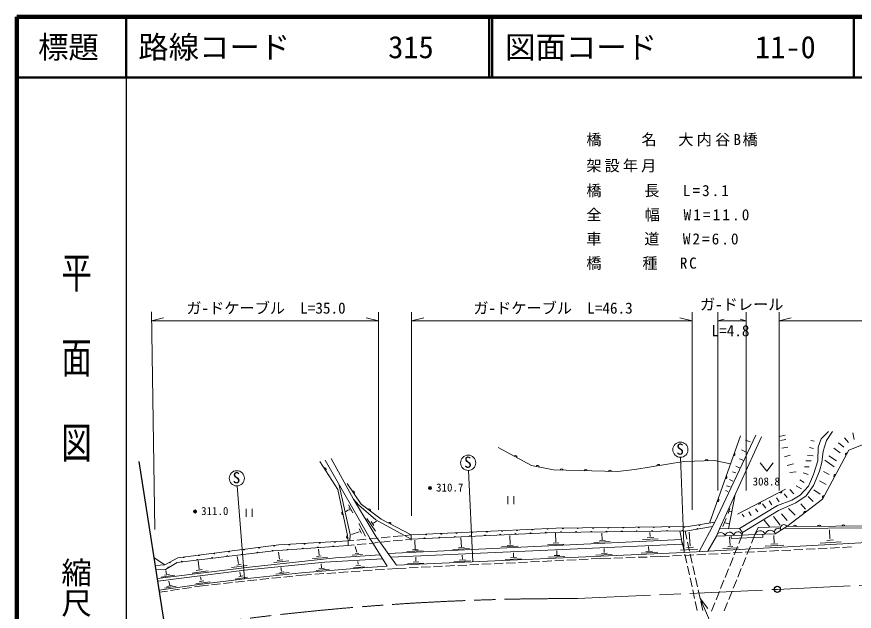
# Model space of a CAD drawing. Units: millimetres, scale not verified. Extents: x 40000 to 680000, y 20000 to 380000.
# Drawn here: x 40000 to 177838, y 282136 to 380000 of the extents above; entities that cross this region are included whole.
import ezdxf
from ezdxf.enums import TextEntityAlignment as Align

# ---------------------------------------------------------------- set-up
doc = ezdxf.new("R2010")
doc.units = ezdxf.units.MM
doc.header["$LTSCALE"] = 1000
doc.header["$PDMODE"] = 32
doc.header["$PDSIZE"] = 500
doc.linetypes.add('CHAIN', pattern=[18.5, 12, -1.5, 3.5, -1.5])
for name, color, linetype, lineweight in [('M-BGD', 7, 'Continuous', 13), ('M-BMK', 2, 'CHAIN', 13), ('M-BMK-SRVR', 3, 'Continuous', 25), ('M-STR-HTXT', 7, 'Continuous', 13), ('M-STR-STR1', 1, 'Continuous', 13), ('M-TTL', 2, 'Continuous', 140), ('M-TTL-BAND', 7, 'Continuous', 25), ('M-TTL-LINE', 7, 'Continuous', 50)]:
    doc.layers.add(name, color=color, linetype=linetype, lineweight=lineweight)
doc.layers.add('M-TTL-TXT', color=7, linetype='Continuous')
doc.styles.add('@ＭＳ ゴシック', font='')
doc.styles.add('ＭＳ ゴシック', font='')
doc.styles.get('@ＭＳ ゴシック').set_extended_font_data('@MS Gothic')
doc.styles.get('ＭＳ ゴシック').set_extended_font_data('MS Gothic')

msp = doc.modelspace()

# ---------------------------------------------------------------- linework, layer by layer
at = {"layer": 'M-BGD'}
for p, q in [((173601, 311732), (172418, 310536)), ((173295, 310217), (174279, 311745)), ((154006, 296642), (159107, 311017)), ((154878, 296781), (161638, 311137)), ((162565, 310838), (155646, 295678)), ((160701, 310040), (159924, 310279)), ((165562, 310928), (166479, 311107)), ((165722, 310250), (166599, 310409)), ((170706, 310270), (171225, 310110)), ((172418, 310536), (171873, 309153)), ((172697, 308489), (173295, 310217)), ((176240, 310678), (176913, 309940)), ((177629, 311514), (177824, 310428)), ((165941, 308994), (166898, 309173)), ((170467, 309093), (171145, 308934)), ((171873, 309153), (171820, 306880)), ((174493, 308974), (175545, 308203)), ((175220, 309886), (176131, 309137)), ((149845, 291834), (149234, 307481)), ((159964, 308405), (159306, 308704)), ((166380, 307558), (167317, 307817)), ((170148, 307797), (171085, 307738)), ((172484, 306614), (172697, 308489)), ((173635, 307737), (174927, 306879)), ((92860, 302171), (89896, 306774)), ((98161, 294037), (90783, 306991)), ((91760, 307270), (95449, 300610)), ((159670, 306958), (158967, 307228)), ((162379, 306572), (163429, 305172)), ((163429, 305172), (164479, 306572)), ((166798, 306123), (167822, 306388)), ((169849, 306900), (170746, 306900)), ((171820, 306880), (171155, 304621)), ((172125, 305192), (172484, 306614)), ((172984, 306988), (174525, 305935)), ((115042, 290283), (114371, 305330)), ((158329, 304895), (157790, 305095)), ((159070, 305683), (158349, 305992)), ((167250, 304966), (168274, 305086)), ((169414, 304940), (170238, 304634)), ((169670, 305923), (170407, 305903)), ((171128, 302826), (172125, 305192)), ((172767, 305154), (173711, 304665)), ((157859, 303551), (157327, 303825)), ((168869, 303796), (169600, 303344)), ((171155, 304621), (170318, 302706)), ((172116, 303623), (173223, 302983)), ((77511, 287461), (76268, 302772)), ((92985, 303125), (94901, 294781)), ((157008, 301849), (156636, 302009)), ((157434, 302594), (156822, 302771)), ((158638, 298128), (166514, 302231)), ((167234, 302188), (167885, 301484)), ((168284, 302786), (169148, 302281)), ((170318, 302706), (168935, 301231)), ((169919, 301125), (171128, 302826)), ((171193, 302126), (172224, 301388)), ((95449, 300610), (99168, 294360)), ((96307, 299611), (95449, 300610)), ((120834, 301074), (120834, 299774)), ((121809, 299774), (121809, 301074)), ((157151, 295702), (158239, 301360)), ((165027, 300792), (165506, 300154)), ((166317, 301470), (166822, 300872)), ((168935, 301231), (167553, 300433)), ((168214, 299965), (169919, 301125)), ((170238, 301051), (171074, 300183)), ((94596, 299673), (95314, 298353)), ((94658, 299133), (94889, 298725)), ((99118, 297178), (96307, 299611)), ((165187, 299569), (158943, 295731)), ((162754, 299795), (163273, 299104)), ((163844, 300314), (164283, 299662)), ((167553, 300433), (165187, 299569)), ((165373, 298739), (168214, 299965)), ((169055, 299792), (169836, 298956)), ((77766, 298988), (77766, 297688)), ((78741, 297688), (78741, 298988)), ((94605, 298858), (94153, 298530)), ((157363, 299033), (157073, 298244)), ((157327, 298599), (157587, 298534)), ((159404, 298094), (159737, 297682)), ((159448, 295106), (165373, 298739)), ((160494, 298493), (160867, 297921)), ((161571, 298998), (161983, 298493)), ((164551, 297752), (165658, 296287)), ((165875, 298175), (166819, 297068)), ((167025, 299054), (168111, 297958)), ((96286, 296560), (97402, 294513)), ((97626, 297419), (99048, 295306)), ((98330, 296914), (98782, 296249)), ((98702, 296662), (99194, 296967)), ((104906, 293997), (99118, 297178)), ((152306, 291968), (154878, 296781)), ((156733, 297398), (156234, 296103)), ((156589, 296682), (157189, 296508)), ((163010, 297155), (163923, 295982)), ((96366, 295186), (95089, 294761)), ((96357, 295727), (96738, 294965)), ((128746, 293487), (128684, 294982)), ((144223, 294451), (144170, 295116)), ((149416, 293977), (149113, 295349)), ((150307, 293983), (150003, 295359)), ((150816, 292896), (150670, 295142)), ((155185, 294473), (155646, 295678)), ((155646, 295678), (158943, 295731)), ((158943, 295731), (159448, 295106)), ((159448, 295106), (159397, 294661)), ((161501, 294755), (162052, 295920)), ((162052, 295920), (165707, 296040)), ((166219, 295758), (183004, 295852)), ((173840, 294049), (173756, 295558)), ((94569, 293712), (95497, 293801)), ((94569, 293712), (94569, 292955)), ((94901, 294781), (94824, 293737)), ((95995, 293848), (97488, 293990)), ((97986, 294037), (99479, 294179)), ((100952, 289581), (98161, 294037)), ((99168, 294360), (102487, 289724)), ((99977, 294226), (101470, 294368)), ((99986, 293501), (101479, 293652)), ((101129, 291620), (149424, 293956)), ((101968, 294415), (103461, 294557)), ((101976, 293702), (103469, 293852)), ((103959, 294605), (104887, 294693)), ((103966, 293903), (104906, 293997)), ((104911, 293817), (104887, 294693)), ((105583, 292366), (105522, 293862)), ((113172, 292733), (113111, 294229)), ((121197, 293122), (121136, 294617)), ((135894, 293744), (136851, 293788)), ((136364, 293886), (136319, 294967)), ((143000, 293959), (145592, 294079)), ((143731, 294225), (144834, 294292)), ((149424, 293956), (149530, 293198)), ((155185, 294473), (153734, 292046)), ((159397, 294661), (155185, 294473)), ((157396, 292940), (157309, 294394)), ((157567, 294579), (157589, 294085)), ((157589, 294085), (162814, 294318)), ((159397, 294661), (161501, 294755)), ((162814, 294318), (162792, 294812)), ((164679, 293355), (164625, 294625)), ((173326, 293796), (174418, 293876)), ((89753, 291356), (89673, 292375)), ((94569, 292955), (95509, 293049)), ((95958, 291839), (95683, 292796)), ((96006, 293100), (97499, 293250)), ((97996, 293300), (99489, 293451)), ((149530, 293198), (101542, 291043)), ((105113, 292225), (106071, 292269)), ((111772, 292326), (114493, 292441)), ((112703, 292592), (113660, 292636)), ((119797, 292714), (122517, 292829)), ((120727, 292980), (121684, 293024)), ((127345, 293079), (130066, 293194)), ((128276, 293345), (129233, 293389)), ((134964, 293478), (137684, 293593)), ((136692, 291784), (136663, 292471)), ((144037, 292107), (143996, 292792)), ((149261, 292191), (152092, 292377)), ((149847, 292024), (149524, 293488)), ((149845, 291834), (181745, 293573)), ((150311, 292617), (151401, 292696)), ((150738, 292030), (150415, 293495)), ((156191, 292462), (158807, 292571)), ((157038, 292766), (157863, 292810)), ((163171, 292845), (166275, 292997)), ((164093, 293170), (165265, 293225)), ((169400, 292312), (167902, 292237)), ((171397, 292412), (169899, 292337)), ((173395, 292513), (171897, 292438)), ((172212, 293319), (175663, 293536)), ((175392, 292613), (173894, 292538)), ((177390, 292713), (175892, 292638)), ((64361, 289753), (62624, 290903)), ((76513, 289970), (76300, 291148)), ((77796, 289332), (92451, 290917)), ((83233, 290724), (83103, 291841)), ((88680, 290807), (91126, 291002)), ((89354, 291161), (90080, 291232)), ((92451, 290917), (99788, 291439)), ((95180, 291356), (96908, 291476)), ((95683, 291626), (96312, 291679)), ((102487, 289724), (149845, 291834)), ((104183, 291959), (106903, 292074)), ((105695, 290364), (105667, 291052)), ((113345, 290705), (113317, 291392)), ((121289, 290938), (122246, 290982)), ((121759, 291080), (121730, 291767)), ((127501, 291029), (130222, 291144)), ((128431, 291295), (129389, 291339)), ((128901, 291437), (128873, 292124)), ((135292, 291376), (138012, 291491)), ((137757, 290874), (136035, 290818)), ((136222, 291642), (137179, 291686)), ((139756, 290938), (138257, 290890)), ((141755, 291002), (140256, 290954)), ((143754, 291066), (142255, 291018)), ((142767, 291711), (145514, 291859)), ((143511, 291965), (144628, 292030)), ((145975, 291137), (144254, 291082)), ((147427, 291210), (145975, 291137)), ((149425, 291311), (147927, 291235)), ((151422, 291411), (149924, 291336)), ((150278, 290071), (149955, 291535)), ((151169, 290077), (150845, 291542)), ((153420, 291511), (151922, 291436)), ((155417, 291611), (153919, 291536)), ((157415, 291711), (155917, 291636)), ((159412, 291811), (157914, 291736)), ((161410, 291912), (159912, 291836)), ((163407, 292012), (161909, 291937)), ((165405, 292112), (163907, 292037)), ((167402, 292212), (165904, 292137)), ((70035, 289067), (69840, 290408)), ((75369, 289314), (77930, 289686)), ((76229, 289704), (76956, 289863)), ((90686, 290200), (77497, 288884)), ((82335, 290139), (84781, 290423)), ((82855, 290464), (83794, 290594)), ((90136, 289296), (90083, 289960)), ((100197, 290786), (90686, 290200)), ((95409, 289305), (97243, 289473)), ((95834, 289624), (96561, 289686)), ((96206, 289863), (96162, 290350)), ((96885, 289262), (100952, 289581)), ((104295, 289956), (107015, 290071)), ((105225, 290222), (106182, 290266)), ((110073, 289544), (108575, 289471)), ((112071, 289642), (110572, 289569)), ((111945, 290297), (114666, 290412)), ((114068, 289740), (112570, 289667)), ((112876, 290563), (113833, 290607)), ((116066, 289838), (114568, 289765)), ((118063, 289936), (116565, 289863)), ((120061, 290034), (118563, 289961)), ((120359, 290672), (123079, 290787)), ((122059, 290132), (120560, 290059)), ((124056, 290231), (122558, 290157)), ((126054, 290329), (124556, 290255)), ((128051, 290427), (126553, 290353)), ((130049, 290525), (128551, 290451)), ((132047, 290623), (130548, 290549)), ((134044, 290721), (132546, 290647)), ((136035, 290818), (134544, 290745)), ((150709, 288118), (150386, 289582)), ((151600, 288124), (151276, 289589)), ((63151, 287510), (77796, 289332)), ((77497, 288884), (63219, 287073)), ((63792, 287773), (65996, 288092)), ((64330, 288063), (65163, 288193)), ((64667, 288216), (64554, 288860)), ((68883, 288429), (71482, 288813)), ((69556, 288843), (70501, 289002)), ((76814, 287993), (76716, 288605)), ((77511, 287461), (86875, 288464)), ((82646, 288236), (84814, 288507)), ((83296, 288519), (83934, 288614)), ((83562, 288738), (83462, 289334)), ((86956, 288090), (85955, 287984)), ((86875, 288464), (96885, 289262)), ((88537, 288200), (86956, 288090)), ((90533, 288339), (89036, 288235)), ((89276, 288853), (91394, 289039)), ((89702, 289110), (90650, 289216)), ((92528, 288478), (91031, 288373)), ((94523, 288616), (93027, 288512)), ((96518, 288755), (95022, 288651)), ((98513, 288894), (97017, 288790)), ((100509, 289032), (99012, 288928)), ((102588, 289177), (101007, 289067)), ((104080, 289250), (102588, 289177)), ((106078, 289348), (104580, 289275)), ((108075, 289446), (106577, 289373)), ((65178, 286364), (65018, 287097)), ((69479, 286659), (71827, 286970)), ((69965, 286521), (77511, 287461)), ((70027, 286997), (70775, 287120)), ((70334, 287250), (70255, 287813)), ((75514, 286872), (74023, 286713)), ((75945, 287444), (77966, 287763)), ((77503, 287084), (76012, 286925)), ((76566, 287790), (77222, 287940)), ((79492, 287296), (78000, 287137)), ((81481, 287507), (79989, 287349)), ((83469, 287719), (81978, 287560)), ((85458, 287931), (83967, 287772)), ((151140, 286165), (150817, 287629)), ((152031, 286171), (151707, 287636)), ((63446, 285613), (69965, 286521)), ((64795, 285459), (63501, 285260)), ((64291, 285933), (66223, 286240)), ((64711, 286228), (65573, 286353)), ((66771, 285763), (65289, 285535)), ((68748, 286067), (67266, 285839)), ((70536, 286342), (69242, 286143)), ((71537, 286449), (70536, 286342)), ((73526, 286661), (72034, 286502)), ((151571, 284212), (151248, 285676)), ((152461, 284218), (152138, 285683)), ((152002, 282259), (151679, 283723)), ((152892, 282265), (152569, 283730))]:
    msp.add_line(p, q, dxfattribs=at)
for points in [[(157465, 306389), (154860, 306949), (149776, 306800), (141731, 305454), (138860, 305125), (128332, 305394), (124743, 306142), (119210, 309102)], [(187514, 307711), (180548, 310090), (176933, 308628), (172593, 300566), (166758, 296091)], [(92860, 302171), (94456, 294598), (94569, 293712)], [(104887, 294693), (99950, 297309), (96675, 299776), (94367, 303156)], [(240016, 297890), (202782, 297536), (182758, 296205), (166758, 296091)], [(104887, 294693), (128806, 295812), (150489, 296081), (154878, 296781)], [(154507, 296087), (150400, 295363), (128477, 295124), (104906, 293997)], [(166758, 296091), (164837, 294904), (161501, 294755)], [(62818, 289652), (64361, 289753), (66514, 290950), (83115, 293045), (94569, 293712)], [(94569, 292955), (82263, 292058), (66382, 290174), (64498, 289007), (62928, 288949)]]:
    msp.add_lwpolyline(points, dxfattribs=at)
for centre, radius in [((149226, 308731), 1250), ((114301, 306578), 1250), ((76213, 304020), 1250), ((108022, 302420), 150), ((108022, 302420), 120), ((108022, 302420), 90), ((108022, 302420), 60), ((108022, 302420), 30), ((108022, 302420), 20), ((69348, 298555), 150), ((69348, 298555), 120), ((69348, 298555), 90), ((69348, 298555), 60), ((69348, 298555), 30), ((69348, 298555), 20)]:
    msp.add_circle(centre, radius, dxfattribs=at)
for centre, radius, start, end in [((122067, 307510), 256, 344.52758, 139.16682), ((157966, 307970), 256, 263.13978, 57.77901), ((176632, 307950), 256, 74.38526, 229.02449), ((125705, 305884), 256, 0.91209, 155.55133), ((145594, 306043), 256, 22.17724, 176.81648), ((153527, 306854), 256, 14.36507, 169.0043), ((90647, 305504), 256, 315.46367, 110.10291), ((129659, 305304), 256, 11.21575, 165.85499), ((133657, 305201), 256, 11.21575, 165.85499), ((137656, 305099), 256, 11.21575, 165.85499), ((174736, 304428), 256, 74.38526, 229.02449), ((156628, 304200), 256, 263.13978, 57.77901), ((95325, 301654), 256, 317.0092, 111.64843), ((165707, 301874), 256, 220.19675, 14.83599), ((155290, 300431), 256, 263.13978, 57.77901), ((172840, 300906), 256, 74.38526, 229.02449), ((162160, 300026), 256, 220.19675, 14.83599), ((93740, 298269), 256, 114.57411, 269.21334), ((97989, 298716), 256, 335.68511, 130.32435), ((169783, 298341), 256, 50.16649, 204.80573), ((101326, 296516), 256, 344.76274, 139.40197), ((152336, 296376), 100, 189.06617, 9.06617), ((166259, 295823), 566, 28.22794, 215.21079), ((176063, 296101), 256, 13.09091, 167.73014), ((112379, 295043), 100, 182.67866, 2.67866), ((114876, 295160), 100, 182.67866, 2.67866), ((117373, 295277), 100, 182.67866, 2.67866), ((119871, 295394), 100, 182.67866, 2.67866), ((122368, 295511), 100, 182.67866, 2.67866), ((124577, 294938), 100, 2.73629, 182.73629), ((124865, 295627), 100, 182.67866, 2.67866), ((127074, 295057), 100, 2.73629, 182.73629), ((127363, 295744), 100, 182.67866, 2.67866), ((129572, 295136), 100, 0.6253, 180.6253), ((129861, 295825), 100, 180.71122, 0.71122), ((132072, 295163), 100, 0.6253, 180.6253), ((132361, 295856), 100, 180.71122, 0.71122), ((134572, 295190), 100, 0.6253, 180.6253), ((134861, 295887), 100, 180.71122, 0.71122), ((137072, 295218), 100, 0.6253, 180.6253), ((137360, 295918), 100, 180.71122, 0.71122), ((139571, 295245), 100, 0.6253, 180.6253), ((139860, 295949), 100, 180.71122, 0.71122), ((142071, 295272), 100, 0.6253, 180.6253), ((142360, 295980), 100, 180.71122, 0.71122), ((144571, 295300), 100, 0.6253, 180.6253), ((144860, 296011), 100, 180.71122, 0.71122), ((147071, 295327), 100, 0.6253, 180.6253), ((147360, 296042), 100, 180.71122, 0.71122), ((149571, 295354), 100, 0.6253, 180.6253), ((149859, 296073), 100, 180.71122, 0.71122), ((152045, 295653), 100, 9.99686, 189.99686), ((155892, 294393), 711, 11.56155, 173.5469), ((157296, 294456), 711, 11.56155, 173.5469), ((158700, 294518), 711, 11.56155, 173.5469), ((162347, 294512), 881, 21.1419, 163.96654), ((164015, 294586), 881, 21.1419, 163.96654), ((165299, 295230), 566, 28.22794, 215.21079), ((168063, 296044), 256, 13.09091, 167.73014), ((172063, 296073), 256, 13.09091, 167.73014), ((94544, 294347), 256, 109.96815, 264.60738), ((107097, 294102), 100, 2.73629, 182.73629), ((107384, 294810), 100, 182.67866, 2.67866), ((109594, 294221), 100, 2.73629, 182.73629), ((109882, 294926), 100, 182.67866, 2.67866), ((112091, 294341), 100, 2.73629, 182.73629), ((114588, 294460), 100, 2.73629, 182.73629), ((117085, 294579), 100, 2.73629, 182.73629), ((119582, 294699), 100, 2.73629, 182.73629), ((122079, 294818), 100, 2.73629, 182.73629), ((77418, 292326), 100, 187.19311, 7.19311), ((79899, 292639), 100, 187.19311, 7.19311), ((82379, 292952), 100, 187.19311, 7.19311), ((84595, 292228), 100, 4.16762, 184.16762), ((84870, 293147), 100, 183.33487, 3.33487), ((87089, 292410), 100, 4.16762, 184.16762), ((87366, 293293), 100, 183.33487, 3.33487), ((89582, 292591), 100, 4.16762, 184.16762), ((89862, 293438), 100, 183.33487, 3.33487), ((92075, 292773), 100, 4.16762, 184.16762), ((92358, 293583), 100, 183.33487, 3.33487), ((67497, 291074), 100, 187.19311, 7.19311), ((69977, 291387), 100, 187.19311, 7.19311), ((72172, 290861), 100, 6.76617, 186.76617), ((72458, 291700), 100, 187.19311, 7.19311), ((74655, 291155), 100, 6.76617, 186.76617), ((74938, 292013), 100, 187.19311, 7.19311), ((77137, 291450), 100, 6.76617, 186.76617), ((79620, 291744), 100, 6.76617, 186.76617), ((82103, 292039), 100, 6.76617, 186.76617), ((65195, 290217), 100, 209.0546, 29.0546), ((67207, 290272), 100, 6.76617, 186.76617), ((69690, 290566), 100, 6.76617, 186.76617), ((64963, 289295), 100, 31.75948, 211.75948)]:
    msp.add_arc(centre, radius, start, end, dxfattribs=at)
for p in [(108022, 302420), (69348, 298555)]:
    msp.add_point(p, dxfattribs=at)
at = {"layer": 'M-BMK'}
for p, q in [((165177, 285743), (265460, 290411)), ((132292, 284212), (165177, 285743))]:
    msp.add_line(p, q, dxfattribs=at)
msp.add_arc((130302, -136486), 420703, 89.72899, 99.00283, dxfattribs=at)
at = {"layer": 'M-BMK-SRVR'}
msp.add_line((64469, 279034), (60158, 306767), dxfattribs=at)
msp.add_circle((165177, 285743), 500, dxfattribs=at)
at = {"layer": 'M-STR-HTXT'}
for p, q in [((62152, 331420), (62713, 295567)), ((99522, 331385), (99522, 298842)), ((104973, 331385), (104973, 297832)), ((151136, 331385), (151136, 298842)), ((155404, 331385), (155404, 301988)), ((160039, 331385), (160039, 301988)), ((165479, 331385), (165479, 301988)), ((62175, 329958), (64175, 330458)), ((62175, 329958), (99522, 329958)), ((99522, 329958), (97522, 330458)), ((104973, 329958), (106973, 330458)), ((104973, 329958), (151136, 329958)), ((151136, 329958), (149136, 330458)), ((155404, 329958), (156404, 330208)), ((155404, 329958), (160039, 329958)), ((160039, 329958), (159039, 330208)), ((165479, 329958), (167479, 330458)), ((165479, 329958), (240251, 329958)), ((152463, 284212), (173797, 235827)), ((152463, 284212), (153727, 282584))]:
    msp.add_line(p, q, dxfattribs=at)
at = {"layer": 'M-STR-STR1'}
for p, q in [((158837, 293275), (159397, 294661)), ((160923, 293326), (161501, 294755)), ((158087, 291420), (158649, 292811)), ((160174, 291472), (160736, 292862)), ((157338, 289566), (157900, 290957)), ((159425, 289617), (159987, 291008)), ((156588, 287712), (157150, 289103)), ((158675, 287763), (159237, 289154)), ((155839, 285857), (156401, 287248)), ((157926, 285909), (158488, 287299)), ((155090, 284003), (155652, 285394)), ((157177, 284054), (157739, 285445)), ((154340, 282149), (154902, 283540)), ((156427, 282200), (156989, 283591))]:
    msp.add_line(p, q, dxfattribs=at)
at = {"layer": 'M-TTL'}
for p, q in [((40000, 380000), (40000, 20000)), ((680000, 380000), (40000, 380000))]:
    msp.add_line(p, q, dxfattribs=at)
at = {"layer": 'M-TTL-BAND'}
msp.add_line((58000, 370000), (58000, 20000), dxfattribs=at)
at = {"layer": 'M-TTL-LINE'}
for p, q in [((58000, 380000), (58000, 370000)), ((117750, 380000), (117750, 370000)), ((118250, 380000), (118250, 370000)), ((177750, 380000), (177750, 370000)), ((40000, 370000), (680000, 370000))]:
    msp.add_line(p, q, dxfattribs=at)

# ---------------------------------------------------------------- texts
at = {"layer": 'M-BGD', "style": 'ＭＳ ゴシック'}
for s, height, p in [('S', 1833, (148547, 307357)), ('S', 1833, (113622, 305204)), ('S', 1833, (75534, 302647)), ('308.8', 1320, (161113, 302446)), ('310.7', 1320, (109016, 301447)), ('311.0', 1320, (70341, 297582))]:
    msp.add_text(s, height=height, dxfattribs=at).set_placement(p, align=Align.BOTTOM_LEFT)
at = {"layer": 'M-STR-HTXT', "style": 'ＭＳ ゴシック'}
for s, p in [('ガ-ドレール', (152439, 331177)), ('ガ-ドケーブル  L=35.0', (67908, 330579)), ('ガ-ドケーブル  L=46.3', (115148, 330579)), ('L=4.8', (154358, 326850))]:
    msp.add_text(s, height=1833, dxfattribs=at).set_placement(p, align=Align.BOTTOM_LEFT)
at = {"layer": 'M-STR-HTXT', "char_height": 1833, "attachment_point": 7, "style": 'ＭＳ ゴシック'}
for s, insert in [('\\T1.21;橋\u3000\u3000名\u3000大内谷B橋', (133748, 358663)), ('\\T1.2;架設年月\u3000', (133748, 354368)), ('\\T1.27;橋\u3000\u3000長\u3000L=3.1', (133748, 350270)), ('\\T1.28;全\u3000\u3000幅\u3000W1=11.0', (133748, 346290)), ('\\T1.27;車\u3000\u3000道\u3000W2=6.0', (133748, 342310)), ('\\T1.23;橋\u3000\u3000種\u3000RC', (133748, 338330))]:
    msp.add_mtext(s, dxfattribs=dict(at, insert=insert))
at = {"layer": 'M-TTL-BAND', "style": '@ＭＳ ゴシック', "width": 1.4}
msp.add_text('平  面  図', height=3666, rotation=270, dxfattribs=at).set_placement((49777, 306475), align=Align.MIDDLE_RIGHT)
at = {"layer": 'M-TTL-BAND', "style": '@ＭＳ ゴシック'}
msp.add_text('縮尺千分の一', height=3666, rotation=270, dxfattribs=at).set_placement((49777, 261030), align=Align.MIDDLE_RIGHT)
at = {"layer": 'M-TTL-TXT', "style": 'ＭＳ ゴシック'}
msp.add_text('標題', height=3666, dxfattribs=at).set_placement((48500, 375000), align=Align.MIDDLE_CENTER)
for s, p in [('路線コード', (60000, 375000)), ('315', (101142, 375000)), ('図面コード', (120380, 375000)), ('11-0', (161521, 375000))]:
    msp.add_text(s, height=3666, dxfattribs=at).set_placement(p, align=Align.MIDDLE_LEFT)

doc.saveas('drawing.dxf')
